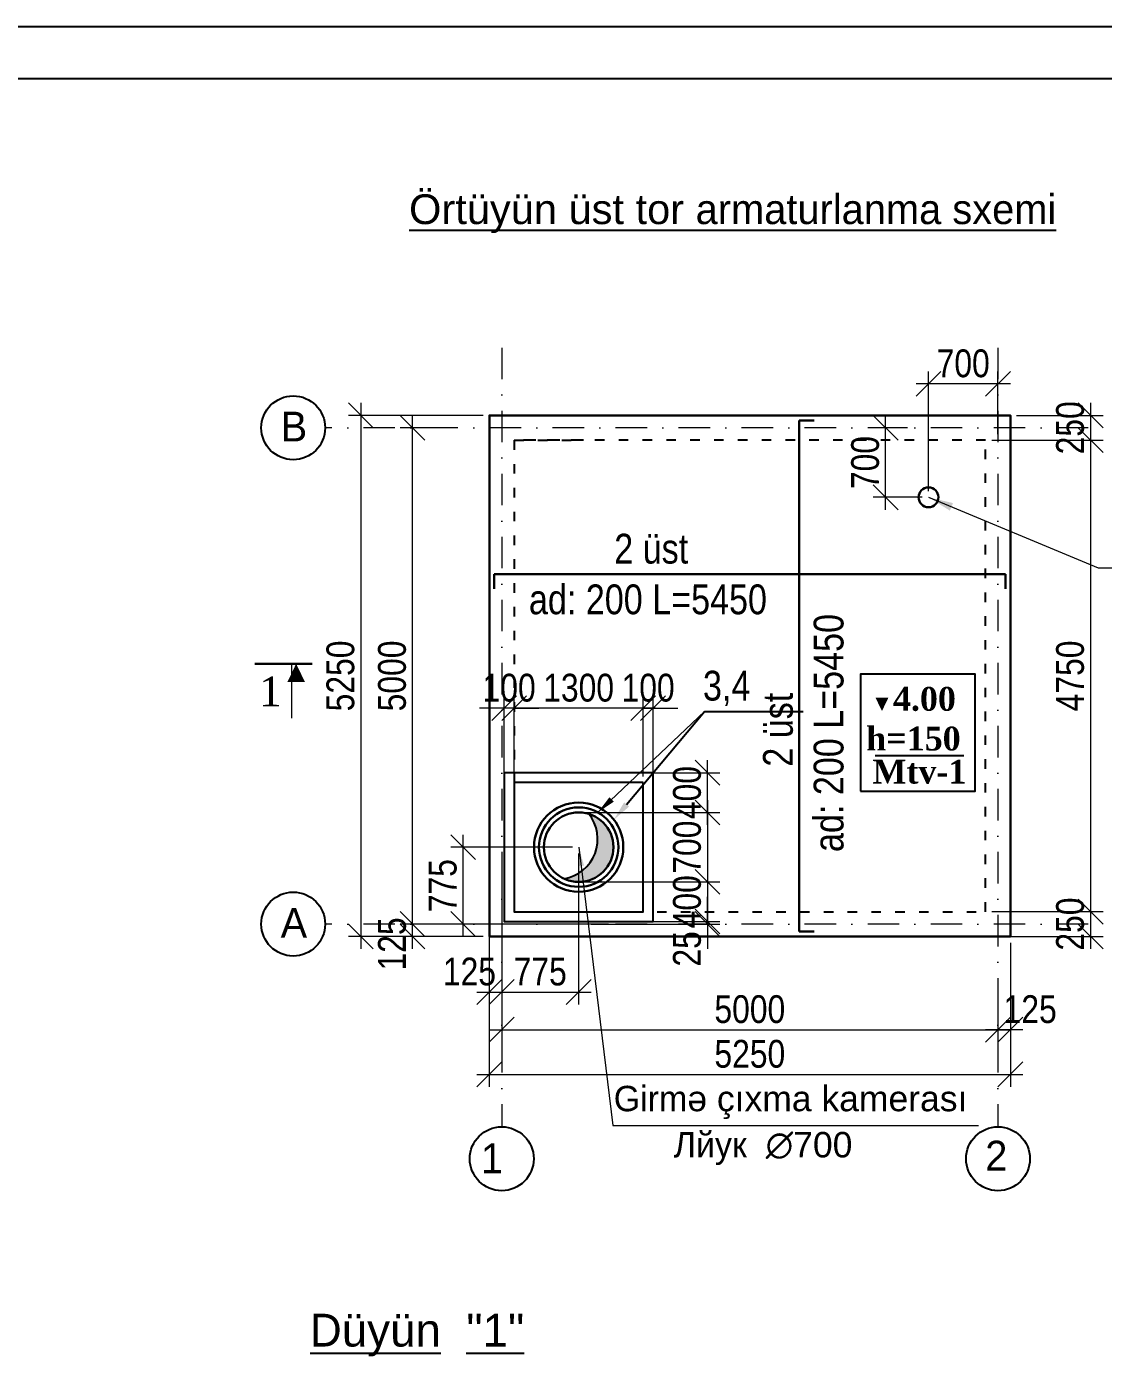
# Model space of a CAD drawing. Header units: millimetres. Extents: x 1067644 to 1117794, y -913136 to -692535.
# Drawn here: x 1090912 to 1101762, y -832038 to -818640 of the extents above; entities that cross this region are included whole.
import ezdxf
from ezdxf import colors
from ezdxf.entities.mleader import LeaderData, LeaderLine
from ezdxf.math import Vec2, Vec3

# ---------------------------------------------------------------- set-up
doc = ezdxf.new("R2010")
doc.units = ezdxf.units.MM
doc.linetypes.add('ACAD_ISO03W100', pattern=[30, 12, -18])
doc.linetypes.add('DASHDOT', pattern=[25.4, 12.7, -6.35, 0, -6.35])
doc.layers.add('Annotation - Text', color=7, linetype='Continuous')
doc.layers.add('Layer3', color=7, linetype='Continuous', lineweight=13)
doc.layers.add('РАЗМЕРЫ', color=80, linetype='Continuous', lineweight=9)
doc.styles.get("Standard").update_dxf_attribs({"font": 'a3ar(la).ttf'})
doc.styles.add('style1', font='A3TI(LA).TTF', dxfattribs={"height": 200})
doc.styles.add('style3', font='ARIAAL_.TTF', dxfattribs={"height": 300})
doc.styles.add('style6', font='ARIALN.TTF', dxfattribs={"height": 300})
doc.styles.add('Times New Roman', font='times.ttf')
doc.styles.add('yazitipi', font='ARIALN.TTF')
doc.dimstyles.new('DIM_100', dxfattribs={"dimscale": 100, "dimtxt": 250, "dimasz": 2.5, "dimexe": 1.25, "dimexo": 0.625, "dimtad": 1, "dimdec": 0, "dimtxsty": 'style1', "dimblk": 'OBLIQUE', "dimcen": 2.5, "dimdle": 1.25, "dimclrd": 251, "dimclre": 251, "dimaunit": 1, "dimadec": 3, "dimazin": 0, "dimtfac": 1, "dimtdec": 0, "dimtmove": 1, "dimatfit": 3, "dimfxl": 1.25, "dimlwd": 5, "dimlwe": 5, "dimarcsym": 0})
doc.dimstyles.new('sevda', dxfattribs={"dimscale": 100, "dimtxt": 2.8, "dimasz": 2.5, "dimexe": 1.25, "dimexo": 0.625, "dimtad": 1, "dimtxsty": 'yazitipi', "dimblk": 'OBLIQUE', "dimcen": 2.5, "dimdle": 1.25, "dimclrd": 253, "dimclre": 253, "dimclrt": 73, "dimaunit": 1, "dimadec": 3, "dimazin": 0, "dimtfac": 1, "dimtmove": 1, "dimatfit": 3, "dimfxl": 1, "dimlwd": 13, "dimlwe": 13, "dimarcsym": 0})

# ---------------------------------------------------------------- blocks, each defined once
blk = doc.blocks.new('ntnntyht')
at = {"lineweight": 25}
blk.add_line((1961564, -20955), (2003567, -20955), dxfattribs=at)
at = {"lineweight": 25, "ltscale": 15}
blk.add_line((2003045, -21477), (1963653, -21477), dxfattribs=at)
blk = doc.blocks.new('_Oblique')
at = {"color": 0, "linetype": 'ByBlock', "lineweight": -2}
blk.add_line((-0.5, -0.5), (0.5, 0.5), dxfattribs=at)
blk = doc.blocks.new('*D503')
at = {"color": 253, "lineweight": 13, "ltscale": 5, "transparency": 16777216}
for p, q in [((1095699, -828502), (1095699, -828871)), ((1100699, -828541), (1100699, -828871)), ((1095574, -828746), (1100824, -828746))]:
    blk.add_line(p, q, dxfattribs=at)
at = {"layer": 'Defpoints', "color": 0, "ltscale": 5, "transparency": 16777216}
for p in [(1095699, -828440), (1100699, -828478), (1100699, -828746)]:
    blk.add_point(p, dxfattribs=at)
at = {"color": 253, "lineweight": 13, "ltscale": 5, "transparency": 16777216, "xscale": 250, "yscale": 250, "zscale": 250, "rotation": 180}
blk.add_blockref('_Oblique', (1095699, -828746), dxfattribs=at)
at = {"color": 253, "lineweight": 13, "ltscale": 5, "transparency": 16777216, "xscale": 250, "yscale": 250, "zscale": 250}
blk.add_blockref('_Oblique', (1100699, -828746), dxfattribs=at)
at = {"color": 73, "ltscale": 5, "transparency": 16777216, "insert": (1098199, -828541), "char_height": 280, "attachment_point": 5, "style": 'yazitipi'}
blk.add_mtext('5000', dxfattribs=at)
blk = doc.blocks.new('*D504')
at = {"color": 253, "lineweight": 13, "ltscale": 15, "transparency": 16777216}
for p, q in [((1094280, -822432), (1094280, -827932)), ((1095512, -822557), (1094155, -822557)), ((1094897, -827807), (1094155, -827807))]:
    blk.add_line(p, q, dxfattribs=at)
at = {"layer": 'Defpoints', "color": 0, "ltscale": 15, "transparency": 16777216}
for p in [(1095574, -822557), (1094280, -827807), (1094960, -827807)]:
    blk.add_point(p, dxfattribs=at)
at = {"color": 253, "lineweight": 13, "ltscale": 15, "transparency": 16777216, "xscale": 250, "yscale": 250, "zscale": 250}
for p, rotation in [((1094280, -822557), 90), ((1094280, -827807), 270)]:
    blk.add_blockref('_Oblique', p, dxfattribs=dict(at, rotation=rotation))
at = {"color": 73, "ltscale": 15, "transparency": 16777216, "insert": (1094075, -825182), "char_height": 280, "attachment_point": 5, "rotation": 90, "style": 'yazitipi'}
blk.add_mtext('5250', dxfattribs=at)
blk = doc.blocks.new('*D505')
at = {"color": 253, "lineweight": 13, "ltscale": 15, "transparency": 16777216}
for p, q in [((1095574, -827491), (1095574, -828492)), ((1095699, -827870), (1095699, -828492)), ((1095449, -828367), (1095824, -828367))]:
    blk.add_line(p, q, dxfattribs=at)
at = {"layer": 'Defpoints', "color": 0, "ltscale": 15, "transparency": 16777216}
for p in [(1095574, -827428), (1095699, -827807), (1095699, -828367)]:
    blk.add_point(p, dxfattribs=at)
at = {"color": 253, "lineweight": 13, "ltscale": 15, "transparency": 16777216, "xscale": 250, "yscale": 250, "zscale": 250, "rotation": 180}
blk.add_blockref('_Oblique', (1095574, -828367), dxfattribs=at)
at = {"color": 253, "lineweight": 13, "ltscale": 15, "transparency": 16777216, "xscale": 250, "yscale": 250, "zscale": 250}
blk.add_blockref('_Oblique', (1095699, -828367), dxfattribs=at)
at = {"color": 73, "ltscale": 15, "transparency": 16777216, "insert": (1095374, -828162), "char_height": 280, "attachment_point": 5, "style": 'yazitipi'}
blk.add_mtext('125', dxfattribs=at)
blk = doc.blocks.new('*D506')
at = {"color": 253, "lineweight": 13, "ltscale": 15, "transparency": 16777216}
for p, q in [((1100824, -827870), (1100824, -828871)), ((1100699, -828289), (1100699, -828871)), ((1100949, -828746), (1100574, -828746))]:
    blk.add_line(p, q, dxfattribs=at)
at = {"layer": 'Defpoints', "color": 0, "ltscale": 15, "transparency": 16777216}
for p in [(1100824, -827807), (1100699, -828227), (1100699, -828746)]:
    blk.add_point(p, dxfattribs=at)
at = {"color": 253, "lineweight": 13, "ltscale": 15, "transparency": 16777216, "xscale": 250, "yscale": 250, "zscale": 250, "rotation": 180}
blk.add_blockref('_Oblique', (1100699, -828746), dxfattribs=at)
at = {"color": 253, "lineweight": 13, "ltscale": 15, "transparency": 16777216, "xscale": 250, "yscale": 250, "zscale": 250}
blk.add_blockref('_Oblique', (1100824, -828746), dxfattribs=at)
at = {"color": 73, "ltscale": 15, "transparency": 16777216, "insert": (1101024, -828541), "char_height": 280, "attachment_point": 5, "style": 'yazitipi'}
blk.add_mtext('125', dxfattribs=at)
blk = doc.blocks.new('*D507')
at = {"color": 253, "lineweight": 13, "ltscale": 15, "transparency": 16777216}
for p, q in [((1094800, -827932), (1094800, -827557)), ((1095512, -827682), (1094675, -827682)), ((1095512, -827807), (1094675, -827807))]:
    blk.add_line(p, q, dxfattribs=at)
at = {"layer": 'Defpoints', "color": 0, "ltscale": 15, "transparency": 16777216}
for p in [(1094800, -827682), (1095574, -827682), (1095574, -827807)]:
    blk.add_point(p, dxfattribs=at)
at = {"color": 253, "lineweight": 13, "ltscale": 15, "transparency": 16777216, "xscale": 250, "yscale": 250, "zscale": 250}
for p, rotation in [((1094800, -827682), 90), ((1094800, -827807), 270)]:
    blk.add_blockref('_Oblique', p, dxfattribs=dict(at, rotation=rotation))
at = {"color": 73, "ltscale": 15, "transparency": 16777216, "insert": (1094595, -827882), "char_height": 280, "attachment_point": 5, "rotation": 90, "style": 'yazitipi'}
blk.add_mtext('125', dxfattribs=at)
blk = doc.blocks.new('*D508')
at = {"color": 253, "lineweight": 13, "ltscale": 15, "transparency": 16777216}
for p, q in [((1100824, -828125), (1100824, -829321)), ((1095574, -828460), (1095574, -829321)), ((1095449, -829196), (1100949, -829196))]:
    blk.add_line(p, q, dxfattribs=at)
at = {"layer": 'Defpoints', "color": 0, "ltscale": 15, "transparency": 16777216}
for p in [(1100824, -828062), (1095574, -828398), (1100824, -829196)]:
    blk.add_point(p, dxfattribs=at)
at = {"color": 253, "lineweight": 13, "ltscale": 15, "transparency": 16777216, "xscale": 250, "yscale": 250, "zscale": 250, "rotation": 180}
blk.add_blockref('_Oblique', (1095574, -829196), dxfattribs=at)
at = {"color": 253, "lineweight": 13, "ltscale": 15, "transparency": 16777216, "xscale": 250, "yscale": 250, "zscale": 250}
blk.add_blockref('_Oblique', (1100824, -829196), dxfattribs=at)
at = {"color": 73, "ltscale": 15, "transparency": 16777216, "insert": (1098199, -828991), "char_height": 280, "attachment_point": 5, "style": 'yazitipi'}
blk.add_mtext('5250', dxfattribs=at)
blk = doc.blocks.new('*D509')
at = {"color": 253, "lineweight": 13, "ltscale": 15, "transparency": 16777216}
for p, q in [((1101633, -822432), (1101633, -822932)), ((1100887, -822557), (1101758, -822557)), ((1100637, -822807), (1101758, -822807))]:
    blk.add_line(p, q, dxfattribs=at)
at = {"layer": 'Defpoints', "color": 0, "ltscale": 15, "transparency": 16777216}
for p in [(1100824, -822557), (1100574, -822807), (1101633, -822807)]:
    blk.add_point(p, dxfattribs=at)
at = {"color": 253, "lineweight": 13, "ltscale": 15, "transparency": 16777216, "xscale": 250, "yscale": 250, "zscale": 250}
for p, rotation in [((1101633, -822557), 90), ((1101633, -822807), 270)]:
    blk.add_blockref('_Oblique', p, dxfattribs=dict(at, rotation=rotation))
at = {"color": 73, "ltscale": 15, "transparency": 16777216, "insert": (1101427, -822682), "char_height": 280, "attachment_point": 5, "rotation": 90, "style": 'yazitipi'}
blk.add_mtext('250', dxfattribs=at)
blk = doc.blocks.new('*D510')
at = {"color": 253, "lineweight": 13, "ltscale": 15, "transparency": 16777216}
for p, q in [((1101633, -822682), (1101633, -827682)), ((1100637, -822807), (1101758, -822807)), ((1101111, -827557), (1101758, -827557))]:
    blk.add_line(p, q, dxfattribs=at)
at = {"layer": 'Defpoints', "color": 0, "ltscale": 15, "transparency": 16777216}
for p in [(1100574, -822807), (1101048, -827557), (1101633, -827557)]:
    blk.add_point(p, dxfattribs=at)
at = {"color": 253, "lineweight": 13, "ltscale": 15, "transparency": 16777216, "xscale": 250, "yscale": 250, "zscale": 250}
for p, rotation in [((1101633, -822807), 90), ((1101633, -827557), 270)]:
    blk.add_blockref('_Oblique', p, dxfattribs=dict(at, rotation=rotation))
at = {"color": 73, "ltscale": 15, "transparency": 16777216, "insert": (1101427, -825182), "char_height": 280, "attachment_point": 5, "rotation": 90, "style": 'yazitipi'}
blk.add_mtext('4750', dxfattribs=at)
blk = doc.blocks.new('*D511')
at = {"color": 253, "lineweight": 13, "ltscale": 15, "transparency": 16777216}
for p, q in [((1101633, -827432), (1101633, -827932)), ((1100637, -827557), (1101758, -827557)), ((1100581, -827807), (1101758, -827807))]:
    blk.add_line(p, q, dxfattribs=at)
at = {"layer": 'Defpoints', "color": 0, "ltscale": 15, "transparency": 16777216}
for p in [(1100574, -827557), (1100519, -827807), (1101633, -827807)]:
    blk.add_point(p, dxfattribs=at)
at = {"color": 253, "lineweight": 13, "ltscale": 15, "transparency": 16777216, "xscale": 250, "yscale": 250, "zscale": 250}
for p, rotation in [((1101633, -827557), 90), ((1101633, -827807), 270)]:
    blk.add_blockref('_Oblique', p, dxfattribs=dict(at, rotation=rotation))
at = {"color": 73, "ltscale": 15, "transparency": 16777216, "insert": (1101427, -827682), "char_height": 280, "attachment_point": 5, "rotation": 90, "style": 'yazitipi'}
blk.add_mtext('250', dxfattribs=at)
blk = doc.blocks.new('*D512')
at = {"color": 253, "lineweight": 13, "ltscale": 15, "transparency": 16777216}
for p, q in [((1094800, -827807), (1094800, -822557)), ((1094988, -822682), (1094675, -822682)), ((1095512, -827682), (1094675, -827682))]:
    blk.add_line(p, q, dxfattribs=at)
at = {"layer": 'Defpoints', "color": 0, "ltscale": 15, "transparency": 16777216}
for p in [(1094800, -822682), (1095051, -822682), (1095574, -827682)]:
    blk.add_point(p, dxfattribs=at)
at = {"color": 253, "lineweight": 13, "ltscale": 15, "transparency": 16777216, "xscale": 250, "yscale": 250, "zscale": 250}
for p, rotation in [((1094800, -822682), 90), ((1094800, -827682), 270)]:
    blk.add_blockref('_Oblique', p, dxfattribs=dict(at, rotation=rotation))
at = {"color": 73, "ltscale": 15, "transparency": 16777216, "insert": (1094595, -825182), "char_height": 280, "attachment_point": 5, "rotation": 90, "style": 'yazitipi'}
blk.add_mtext('5000', dxfattribs=at)
blk = doc.blocks.new('*D513')
at = {"color": 253, "lineweight": 13, "ltscale": 15, "transparency": 16777216}
for p, q in [((1095699, -826970), (1095699, -828492)), ((1096474, -826970), (1096474, -828492)), ((1095574, -828367), (1096599, -828367))]:
    blk.add_line(p, q, dxfattribs=at)
at = {"layer": 'Defpoints', "color": 0, "ltscale": 15, "transparency": 16777216}
for p in [(1095699, -826907), (1096474, -826907), (1096474, -828367)]:
    blk.add_point(p, dxfattribs=at)
at = {"color": 253, "lineweight": 13, "ltscale": 15, "transparency": 16777216, "xscale": 250, "yscale": 250, "zscale": 250, "rotation": 180}
blk.add_blockref('_Oblique', (1095699, -828367), dxfattribs=at)
at = {"color": 253, "lineweight": 13, "ltscale": 15, "transparency": 16777216, "xscale": 250, "yscale": 250, "zscale": 250}
blk.add_blockref('_Oblique', (1096474, -828367), dxfattribs=at)
at = {"color": 73, "ltscale": 15, "transparency": 16777216, "insert": (1096087, -828162), "char_height": 280, "attachment_point": 5, "style": 'yazitipi'}
blk.add_mtext('775', dxfattribs=at)
blk = doc.blocks.new('*D514')
at = {"color": 253, "lineweight": 13, "ltscale": 15, "transparency": 16777216}
for p, q in [((1095311, -827807), (1095311, -826782)), ((1096412, -826907), (1095186, -826907)), ((1096774, -827682), (1095186, -827682))]:
    blk.add_line(p, q, dxfattribs=at)
at = {"layer": 'Defpoints', "color": 0, "ltscale": 15, "transparency": 16777216}
for p in [(1095311, -826907), (1096474, -826907), (1096836, -827682)]:
    blk.add_point(p, dxfattribs=at)
at = {"color": 253, "lineweight": 13, "ltscale": 15, "transparency": 16777216, "xscale": 250, "yscale": 250, "zscale": 250}
for p, rotation in [((1095311, -826907), 90), ((1095311, -827682), 270)]:
    blk.add_blockref('_Oblique', p, dxfattribs=dict(at, rotation=rotation))
at = {"color": 73, "ltscale": 15, "transparency": 16777216, "insert": (1095106, -827295), "char_height": 280, "attachment_point": 5, "rotation": 90, "style": 'yazitipi'}
blk.add_mtext('775', dxfattribs=at)
blk = doc.blocks.new('*D515')
at = {"color": 253, "lineweight": 13, "ltscale": 15, "transparency": 16777216}
for p, q in [((1097772, -826432), (1097772, -827382)), ((1096534, -826557), (1097897, -826557)), ((1096534, -827257), (1097897, -827257))]:
    blk.add_line(p, q, dxfattribs=at)
at = {"layer": 'Defpoints', "color": 0, "ltscale": 15, "transparency": 16777216}
for p in [(1096471, -826557), (1096471, -827257), (1097772, -827257)]:
    blk.add_point(p, dxfattribs=at)
at = {"color": 253, "lineweight": 13, "ltscale": 15, "transparency": 16777216, "xscale": 250, "yscale": 250, "zscale": 250}
for p, rotation in [((1097772, -826557), 90), ((1097772, -827257), 270)]:
    blk.add_blockref('_Oblique', p, dxfattribs=dict(at, rotation=rotation))
at = {"color": 73, "ltscale": 15, "transparency": 16777216, "insert": (1097567, -826907), "char_height": 280, "attachment_point": 5, "rotation": 90, "style": 'yazitipi'}
blk.add_mtext('700', dxfattribs=at)
blk = doc.blocks.new('*D516')
at = {"color": 253, "lineweight": 13, "ltscale": 15, "transparency": 16777216}
for p, q in [((1097772, -826682), (1097772, -826032)), ((1096537, -826157), (1097897, -826157)), ((1096534, -826557), (1097897, -826557))]:
    blk.add_line(p, q, dxfattribs=at)
at = {"layer": 'Defpoints', "color": 0, "ltscale": 15, "transparency": 16777216}
for p in [(1096474, -826157), (1097772, -826157), (1096471, -826557)]:
    blk.add_point(p, dxfattribs=at)
at = {"color": 253, "lineweight": 13, "ltscale": 15, "transparency": 16777216, "xscale": 250, "yscale": 250, "zscale": 250}
for p, rotation in [((1097772, -826157), 90), ((1097772, -826557), 270)]:
    blk.add_blockref('_Oblique', p, dxfattribs=dict(at, rotation=rotation))
at = {"color": 73, "ltscale": 15, "transparency": 16777216, "insert": (1097567, -826357), "char_height": 280, "attachment_point": 5, "rotation": 90, "style": 'yazitipi'}
blk.add_mtext('400', dxfattribs=at)
blk = doc.blocks.new('*D517')
at = {"color": 253, "lineweight": 13, "ltscale": 15, "transparency": 16777216}
for p, q in [((1097772, -827132), (1097772, -827782)), ((1096534, -827257), (1097897, -827257)), ((1096534, -827657), (1097897, -827657))]:
    blk.add_line(p, q, dxfattribs=at)
at = {"layer": 'Defpoints', "color": 0, "ltscale": 15, "transparency": 16777216}
for p in [(1096471, -827257), (1096471, -827657), (1097772, -827657)]:
    blk.add_point(p, dxfattribs=at)
at = {"color": 253, "lineweight": 13, "ltscale": 15, "transparency": 16777216, "xscale": 250, "yscale": 250, "zscale": 250}
for p, rotation in [((1097772, -827257), 90), ((1097772, -827657), 270)]:
    blk.add_blockref('_Oblique', p, dxfattribs=dict(at, rotation=rotation))
at = {"color": 73, "ltscale": 15, "transparency": 16777216, "insert": (1097567, -827457), "char_height": 280, "attachment_point": 5, "rotation": 90, "style": 'yazitipi'}
blk.add_mtext('400', dxfattribs=at)
blk = doc.blocks.new('*D518')
at = {"color": 253, "lineweight": 13, "ltscale": 15, "transparency": 16777216}
for p, q in [((1095824, -826195), (1095824, -825382)), ((1097124, -826195), (1097124, -825382)), ((1097249, -825507), (1095699, -825507))]:
    blk.add_line(p, q, dxfattribs=at)
at = {"layer": 'Defpoints', "color": 0, "ltscale": 15, "transparency": 16777216}
for p in [(1095824, -825507), (1095824, -826257), (1097124, -826257)]:
    blk.add_point(p, dxfattribs=at)
at = {"color": 253, "lineweight": 13, "ltscale": 15, "transparency": 16777216, "xscale": 250, "yscale": 250, "zscale": 250, "rotation": 180}
blk.add_blockref('_Oblique', (1095824, -825507), dxfattribs=at)
at = {"color": 253, "lineweight": 13, "ltscale": 15, "transparency": 16777216, "xscale": 250, "yscale": 250, "zscale": 250}
blk.add_blockref('_Oblique', (1097124, -825507), dxfattribs=at)
at = {"color": 73, "ltscale": 15, "transparency": 16777216, "insert": (1096474, -825302), "char_height": 280, "attachment_point": 5, "style": 'yazitipi'}
blk.add_mtext('1300', dxfattribs=at)
blk = doc.blocks.new('*D519')
at = {"color": 253, "lineweight": 13, "ltscale": 15, "transparency": 16777216}
for p, q in [((1097124, -826195), (1097124, -825382)), ((1097224, -826195), (1097224, -825382)), ((1097124, -825507), (1096874, -825507)), ((1097124, -825507), (1097224, -825507)), ((1097224, -825507), (1097474, -825507))]:
    blk.add_line(p, q, dxfattribs=at)
at = {"layer": 'Defpoints', "color": 0, "ltscale": 15, "transparency": 16777216}
for p in [(1097224, -825507), (1097124, -826257), (1097224, -826257)]:
    blk.add_point(p, dxfattribs=at)
at = {"color": 253, "lineweight": 13, "ltscale": 15, "transparency": 16777216, "xscale": 250, "yscale": 250, "zscale": 250}
blk.add_blockref('_Oblique', (1097124, -825507), dxfattribs=at)
at = {"color": 253, "lineweight": 13, "ltscale": 15, "transparency": 16777216, "xscale": 250, "yscale": 250, "zscale": 250, "rotation": 180}
blk.add_blockref('_Oblique', (1097224, -825507), dxfattribs=at)
at = {"color": 73, "ltscale": 15, "transparency": 16777216, "insert": (1097174, -825302), "char_height": 280, "attachment_point": 5, "style": 'yazitipi'}
blk.add_mtext('100', dxfattribs=at)
blk = doc.blocks.new('*D520')
at = {"color": 253, "lineweight": 13, "ltscale": 15, "transparency": 16777216}
for p, q in [((1095724, -826195), (1095724, -825382)), ((1095824, -826195), (1095824, -825382)), ((1095724, -825507), (1095474, -825507)), ((1095824, -825507), (1095724, -825507)), ((1095824, -825507), (1096074, -825507))]:
    blk.add_line(p, q, dxfattribs=at)
at = {"layer": 'Defpoints', "color": 0, "ltscale": 15, "transparency": 16777216}
for p in [(1095724, -825507), (1095724, -826257), (1095824, -826257)]:
    blk.add_point(p, dxfattribs=at)
at = {"color": 253, "lineweight": 13, "ltscale": 15, "transparency": 16777216, "xscale": 250, "yscale": 250, "zscale": 250}
blk.add_blockref('_Oblique', (1095724, -825507), dxfattribs=at)
at = {"color": 253, "lineweight": 13, "ltscale": 15, "transparency": 16777216, "xscale": 250, "yscale": 250, "zscale": 250, "rotation": 180}
blk.add_blockref('_Oblique', (1095824, -825507), dxfattribs=at)
at = {"color": 73, "ltscale": 15, "transparency": 16777216, "insert": (1095774, -825302), "char_height": 280, "attachment_point": 5, "style": 'yazitipi'}
blk.add_mtext('100', dxfattribs=at)
blk = doc.blocks.new('*D521')
at = {"color": 253, "lineweight": 13, "ltscale": 15, "transparency": 16777216}
for p, q in [((1097772, -827657), (1097772, -827407)), ((1096599, -827657), (1097897, -827657)), ((1096599, -827682), (1097897, -827682)), ((1097772, -827682), (1097772, -827657)), ((1097772, -827682), (1097772, -827932))]:
    blk.add_line(p, q, dxfattribs=at)
at = {"layer": 'Defpoints', "color": 0, "ltscale": 15, "transparency": 16777216}
for p in [(1096536, -827657), (1096536, -827682), (1097772, -827657)]:
    blk.add_point(p, dxfattribs=at)
at = {"color": 253, "lineweight": 13, "ltscale": 15, "transparency": 16777216, "xscale": 250, "yscale": 250, "zscale": 250}
for p, rotation in [((1097772, -827657), 270), ((1097772, -827682), 90)]:
    blk.add_blockref('_Oblique', p, dxfattribs=dict(at, rotation=rotation))
at = {"color": 73, "ltscale": 15, "transparency": 16777216, "insert": (1097567, -827932), "char_height": 280, "attachment_point": 5, "rotation": 90, "style": 'yazitipi'}
blk.add_mtext('25', dxfattribs=at)
blk = doc.blocks.new('*D522')
at = {"color": 253, "lineweight": 13, "ltscale": 15, "transparency": 16777216}
for p, q in [((1099999, -823320), (1099999, -822114)), ((1100699, -822745), (1100699, -822114)), ((1100824, -822239), (1099874, -822239))]:
    blk.add_line(p, q, dxfattribs=at)
at = {"layer": 'Defpoints', "color": 0, "ltscale": 15, "transparency": 16777216}
for p in [(1099999, -822239), (1100699, -822807), (1099999, -823382)]:
    blk.add_point(p, dxfattribs=at)
at = {"color": 253, "lineweight": 13, "ltscale": 15, "transparency": 16777216, "xscale": 250, "yscale": 250, "zscale": 250, "rotation": 180}
blk.add_blockref('_Oblique', (1099999, -822239), dxfattribs=at)
at = {"color": 253, "lineweight": 13, "ltscale": 15, "transparency": 16777216, "xscale": 250, "yscale": 250, "zscale": 250}
blk.add_blockref('_Oblique', (1100699, -822239), dxfattribs=at)
at = {"color": 73, "ltscale": 15, "transparency": 16777216, "insert": (1100349, -822034), "char_height": 280, "attachment_point": 5, "style": 'yazitipi'}
blk.add_mtext('700', dxfattribs=at)
blk = doc.blocks.new('*D523')
at = {"color": 253, "lineweight": 13, "ltscale": 15, "transparency": 16777216}
for p, q in [((1099567, -823507), (1099567, -822557)), ((1099787, -822682), (1099442, -822682)), ((1099937, -823382), (1099442, -823382))]:
    blk.add_line(p, q, dxfattribs=at)
at = {"layer": 'Defpoints', "color": 0, "ltscale": 15, "transparency": 16777216}
for p in [(1099567, -822682), (1099849, -822682), (1099999, -823382)]:
    blk.add_point(p, dxfattribs=at)
at = {"color": 253, "lineweight": 13, "ltscale": 15, "transparency": 16777216, "xscale": 250, "yscale": 250, "zscale": 250}
for p, rotation in [((1099567, -822682), 90), ((1099567, -823382), 270)]:
    blk.add_blockref('_Oblique', p, dxfattribs=dict(at, rotation=rotation))
at = {"color": 73, "ltscale": 15, "transparency": 16777216, "insert": (1099362, -823032), "char_height": 280, "attachment_point": 5, "rotation": 90, "style": 'yazitipi'}
blk.add_mtext('700', dxfattribs=at)

msp = doc.modelspace()

# ---------------------------------------------------------------- hatches: boundary and pattern name
at = {"ltscale": 15}
h = msp.add_hatch(color=256, dxfattribs=at)
h.dxf.hatch_style = 1
h.paths.add_polyline_path([(1096328.33, -827225.139, 0.546744392), (1096824.415, -826907.084, 0.329002448), (1096577.648, -826572.654, -0.570771209)])

# ---------------------------------------------------------------- linework, layer by layer
at = {"linetype": 'DASHDOT', "lineweight": 15, "ltscale": 25}
for p, q in [((1095699.415, -821874.644), (1095699.415, -829724.821)), ((1100699.415, -821874.644), (1100699.415, -829724.821)), ((1101609.38, -822682.084), (1093919.979, -822682.084)), ((1101609.38, -827682.084), (1093919.979, -827682.084))]:
    msp.add_line(p, q, dxfattribs=at)
at = {"color": 2, "lineweight": 30, "ltscale": 15}
for p, q in [((1098697.771, -822607.084), (1098847.771, -822607.084)), ((1098697.771, -822607.084), (1098697.771, -827757.084)), ((1095624.415, -824155.008), (1095624.415, -824305.008)), ((1095624.415, -824155.008), (1100774.415, -824155.008)), ((1100774.415, -824155.008), (1100774.415, -824305.008)), ((1098697.771, -827757.084), (1098847.771, -827757.084))]:
    msp.add_line(p, q, dxfattribs=at)
at = {"lineweight": 30, "ltscale": 15}
msp.add_lwpolyline([(1095574.415, -827807.084), (1100824.415, -827807.084), (1100824.415, -822557.084), (1095574.415, -822557.084)], close=True, dxfattribs=at)
at = {"color": 71, "linetype": 'ACAD_ISO03W100', "lineweight": 25, "ltscale": 8}
msp.add_lwpolyline([(1095824.415, -822807.084), (1095824.415, -827557.084), (1100574.415, -827557.084), (1100574.415, -822807.084), (1095824.415, -822807.084), (1095824.415, -822807.084), (1096524.415, -822807.084), (1095824.415, -822807.084), (1095824.415, -822807.084)], dxfattribs=at)
at = {"ltscale": 15}
msp.add_lwpolyline([(1099313.775, -826343.34), (1100470.748, -826343.34), (1100470.748, -825162.774), (1099313.775, -825162.774)], close=True, dxfattribs=at)
at = {"color": 71, "lineweight": 25, "ltscale": 8}
for points in [[(1097224.415, -826157.084), (1095724.415, -826157.084), (1095724.415, -827657.084), (1097224.415, -827657.084)], [(1097124.415, -826257.084), (1095824.415, -826257.084), (1095824.415, -827557.084), (1097124.415, -827557.084)]]:
    msp.add_lwpolyline(points, close=True, dxfattribs=at)
at = {"ltscale": 2}
for centre in [(1093598.253, -822682.084), (1093598.253, -827682.084), (1095699.415, -830046.547), (1100699.415, -830046.547)]:
    msp.add_circle(centre, 321.726, dxfattribs=at)
at = {"lineweight": 30, "ltscale": 15}
for centre, radius in [((1099999.415, -823382.084), 100), ((1096474.415, -826907.084), 450), ((1096474.415, -826907.084), 400), ((1096474.415, -826907.084), 350)]:
    msp.add_circle(centre, radius, dxfattribs=at)
at = {"ltscale": 15}
msp.add_arc((1096260.303, -826825.271), 405.614, 279.6549322, 38.5208535, dxfattribs=at)
at = {"layer": 'Annotation - Text', "color": 7, "lineweight": 30, "ltscale": 20}
msp.add_line((1093790.121, -825058.757), (1093211.47, -825058.757), dxfattribs=at)
at = {"layer": 'Annotation - Text', "color": 7, "lineweight": 13, "ltscale": 20}
msp.add_line((1093583.037, -825608.801), (1093583.037, -825058.757), dxfattribs=at)
at = {"layer": 'РАЗМЕРЫ', "color": 0, "linetype": 'ByBlock', "lineweight": -2}
msp.add_lwpolyline([(1099460.603, -825981.897), (1100354.746, -825981.897)], dxfattribs=at)

# ---------------------------------------------------------------- block references
at = {"color": 3, "xscale": 1.004925508461463, "yscale": 1.004925508461463, "zscale": 1.004925508461463}
msp.add_blockref('ntnntyht', (-895641.897, -797581.729), dxfattribs=at)

# ---------------------------------------------------------------- texts
at = {"ltscale": 2, "char_height": 300, "style": 'style3'}
for s, insert, width, attachment_point in [('B', (1093738.895, -822819.754), 385.54194, 9), ('A', (1093738.895, -827820.489), 341.16034, 9), ('2', (1100794.064, -829865.162), 6406.56045, 3), ('1', (1095712.56, -829891.835), 6406.56045, 3)]:
    msp.add_mtext(s, dxfattribs=dict(at, insert=insert, width=width, attachment_point=attachment_point))
at = {"color": 2, "linetype": 'ByBlock', "lineweight": 40, "char_height": 300, "attachment_point": 5, "style": 'style6'}
for s, insert in [('\\A1;       {\\fArial Narrow|b0|i0|c238|p34;2} {\\fArial Narrow|b0|i0|c238|p34;üst}', (1096870.99, -823901.858)), ('\\A1;аd: {\\fArial Narrow|b0|i0|c238|p34;20}0{\\fArial Narrow|b0|i0|c238|p34; L=5450}', (1097172.378, -824412.461))]:
    msp.add_mtext(s, dxfattribs=dict(at, insert=insert))
at = {"color": 2, "linetype": 'ByBlock', "lineweight": 40, "char_height": 300, "attachment_point": 5, "rotation": 90, "style": 'style6'}
for s, insert in [('\\A1;аd: {\\fArial Narrow|b0|i0|c238|p34;20}0{\\fArial Narrow|b0|i0|c238|p34; L=5450}', (1098994.495, -825756.945)), ('\\A1;       {\\fArial Narrow|b0|i0|c238|p34;2} {\\fArial Narrow|b0|i0|c238|p34;üst}', (1098483.891, -826058.332))]:
    msp.add_mtext(s, dxfattribs=dict(at, insert=insert))
at = {"color": 0, "lineweight": 30, "ltscale": 20, "insert": (1093254.988, -825487.092), "char_height": 300, "attachment_point": 7}
msp.add_mtext('{\\fTimes New Roman|b0|i0|c0|p18;1}', dxfattribs=at)
at = {"ltscale": 100, "char_height": 256, "attachment_point": 7, "style": 'style3'}
for s, insert, width in [('Girm{\\fArial|b0|i0|c238|p34;ə çıxma kamerası} {\\L   }', (1096827.841, -829646.717), 3674.64112), ('Лйук  {\\A1;\\fArial|b0|i0|c0|p34;∅\\fArial (Azeri Lat)|b0|i0|c204|p34;700} {\\L   }', (1097431.934, -830109.94), 3070.54798)]:
    msp.add_mtext(s, dxfattribs=dict(at, insert=insert, width=width))
at = {"layer": 'Annotation - Text', "lineweight": 13, "ltscale": 20, "insert": (1093478.119, -825279.92), "char_height": 200, "attachment_point": 3, "rotation": 180, "style": 'Times New Roman'}
msp.add_mtext_dynamic_manual_height_columns('{\\fArial|b0|i0|c204|p34;\\H1.0833x;▼}', width=1371.9513, gutter_width=12.5, heights=[0], dxfattribs=at)
at = {"layer": 'Layer3', "color": 0, "lineweight": 25, "char_height": 520, "attachment_point": 1}
for s, insert, width in [('       {\\fArial|b0|i0|c238|p34;\\H0.5769x;\\LÖrtüyün üst tor \\fA3 Arial AzLat|b0|i0|c204|p34;armaturlanma sxemi\\fArial|b0|i0|c238|p34; \\fA3 Arial AzLat|b0|i0|c204|p34;\\l \\H1.083x; }', (1093413.035, -820329.424), 9152.51531), ('\\pxqc;{\\H0.63462x;\\LD\\fArial|b0|i0|c238|p34;üyün  "1"}', (1091135.259, -831608.335), 7423.62436)]:
    msp.add_mtext(s, dxfattribs=dict(at, insert=insert, width=width))
at = {"layer": 'РАЗМЕРЫ', "color": 0, "lineweight": 15, "char_height": 240, "attachment_point": 8}
for s, insert in [('{\\fArial|b0|i0|c162|p34;\\H0.66667x;▼\\fTimes New Roman|b1|i0|c238|p18;\\H1.5x;\\C7;4.00\\Ph=150}', (1099847.569, -825936.472)), ('{\\fTimes New Roman|b1|i0|c238|p18;\\C7;Mtv-1}', (1099908.475, -826269.897))]:
    msp.add_mtext(s, dxfattribs=dict(at, insert=insert))

# ---------------------------------------------------------------- dimensions: what is measured, and where the dimension line sits
at = {"ltscale": 15}
for base, p1, p2, picture, middle in [((1099999.415, -822238.994), (1100699.415, -822807.084), (1099999.415, -823382.084), '*D522', (1100349.415, -822033.533)), ((1100824.415, -829196.061), (1095574.415, -828397.64), (1100824.415, -828062.226), '*D508', (1098199.415, -828990.601))]:
    dim = msp.add_linear_dim(base=base, p1=p1, p2=p2, dimstyle='sevda', dxfattribs=at)
    dim.commit()
    dim.dimension.update_dxf_attribs({"geometry": picture, "text_midpoint": middle})
for base, p1, p2, angle, picture, middle in [((1101632.617, -822807.084), (1100824.415, -822557.084), (1100574.415, -822807.084), 90, '*D509', (1101632.617, -822682.084)), ((1095724.415, -825507.004), (1095824.415, -826257.084), (1095724.415, -826257.084), 180, '*D520', (1095774.415, -825507.004)), ((1097224.415, -825507.004), (1097124.415, -826257.084), (1097224.415, -826257.084), 180, '*D519', (1097174.415, -825507.004)), ((1097772.052, -826157.084), (1096471.324, -826557.084), (1096474.415, -826157.084), 270, '*D516', (1097772.052, -826357.084)), ((1097772.052, -827257.084), (1096471.324, -826557.084), (1096471.324, -827257.084), 270, '*D515', (1097772.052, -826907.084)), ((1095310.54, -826907.084), (1096836.228, -827682.084), (1096474.415, -826907.084), 270, '*D514', (1095310.54, -827294.584)), ((1097772.052, -827657.084), (1096471.324, -827257.084), (1096471.324, -827657.084), 270, '*D517', (1097772.052, -827457.084)), ((1097772.052, -827657.084), (1096536.23, -827682.084), (1096536.23, -827657.084), 270, '*D521', (1097772.052, -827932.084)), ((1101632.617, -827807.084), (1100574.415, -827557.084), (1100518.859, -827807.084), 270, '*D511', (1101632.617, -827682.084)), ((1094799.998, -827682.084), (1095574.415, -827807.084), (1095574.415, -827682.084), 90, '*D507', (1094799.998, -827882.084)), ((1100699.415, -828746.061), (1100824.415, -827807.084), (1100699.415, -828226.735), 180, '*D506', (1101024.415, -828746.061))]:
    dim = msp.add_linear_dim(base=base, p1=p1, p2=p2, angle=angle, dimstyle='sevda', dxfattribs=at)
    dim.commit()
    dim.dimension.update_dxf_attribs({"geometry": picture, "text_midpoint": middle, "dimtype": 160})
for base, p1, p2, angle, picture, middle in [((1094279.998, -827807.084), (1095574.415, -822557.084), (1094959.998, -827807.084), 270, '*D504', (1094074.537, -825182.084)), ((1094799.998, -822682.084), (1095574.415, -827682.084), (1095050.748, -822682.084), 270, '*D512', (1094594.537, -825182.084)), ((1099567.439, -822682.084), (1099999.415, -823382.084), (1099849.415, -822682.084), 90, '*D523', (1099361.979, -823032.084)), ((1101632.617, -827557.084), (1100574.415, -822807.084), (1101048.1, -827557.084), 90, '*D510', (1101427.156, -825182.084)), ((1095824.415, -825507.004), (1097124.415, -826257.084), (1095824.415, -826257.084), 180, '*D518', (1096474.415, -825301.544))]:
    dim = msp.add_linear_dim(base=base, p1=p1, p2=p2, angle=angle, dimstyle='sevda', dxfattribs=at)
    dim.commit()
    dim.dimension.update_dxf_attribs({"geometry": picture, "text_midpoint": middle})
for base, p1, p2, picture, middle in [((1096474.415, -828367.3), (1095699.415, -826907.084), (1096474.415, -826907.084), '*D513', (1096086.915, -828367.3)), ((1095699.415, -828367.3), (1095574.415, -827428.322), (1095699.415, -827807.084), '*D505', (1095374.415, -828367.3))]:
    dim = msp.add_linear_dim(base=base, p1=p1, p2=p2, dimstyle='sevda', dxfattribs=at)
    dim.commit()
    dim.dimension.update_dxf_attribs({"geometry": picture, "text_midpoint": middle, "dimtype": 160})
at = {"ltscale": 5}
dim = msp.add_linear_dim(base=(1100699.415, -828746.061), p1=(1095699.415, -828439.523), p2=(1100699.415, -828478.475), dimstyle='sevda', dxfattribs=at)
dim.commit()
dim.dimension.update_dxf_attribs({"geometry": '*D503', "text_midpoint": (1098199.415, -828540.601)})

# ---------------------------------------------------------------- leaders
msp.add_leader([(1099999.415, -823382.084), (1101708.855, -824094.088), (1105130.328, -824094.088)], dimstyle='DIM_100', override={"dimgap": 0.625, "dimtad": 0}, dxfattribs=at)
at = {"color": 13, "linetype": 'ByBlock', "lineweight": 9}
for points, override in [([(1096668.064, -826557.084), (1097741.912, -825540.04)], {"dimasz": 1.9, "dimgap": 0.625, "dimtad": 0}), ([(1096474.415, -826907.084), (1096820.115, -829711.829), (1100502.482, -829711.829)], {"dimasz": 1.9, "dimtad": 0})]:
    msp.add_leader(points, dimstyle='sevda', override=override, dxfattribs=at)
ml = msp.add_multileader_mtext('Standard', dxfattribs=at)
ml.set_content('{\\fArial Narrow|b0|i0|c238|p34;\\H0.85714x;\\C256;3,4\\H1.1667x;   }', color=3, style='style6')
ml.set_leader_properties()
ml.build(insert=Vec2(0, 0))
ml.multileader.update_dxf_attribs({"text_left_attachment_type": 6, "text_right_attachment_type": 6, "dogleg_length": 0.36, "arrow_head_size": 200})
ctx = ml.context
ctx.base_point, ctx.char_height, ctx.arrow_head_size, ctx.landing_gap_size, ctx.plane_origin = Vec3(1097742.272, -825540.04), 350, 200, 0.15, Vec3(1104641.241, -830082.465)
ctx.left_attachment, ctx.right_attachment, ctx.text_align_type = 6, 6, 1
notes = []
notes.append((ctx, [(1, (1, 1, 0), (1097741.912, -825540.04), (1, 0), 0.36, [(0, [(1096829.32, -826630.421)], 0, [])])]))
ctx.mtext.insert, ctx.mtext.alignment, ctx.mtext.flow_direction = Vec3(1097965.989, -825130.041), 2, 5
for ctx, leaders in notes:
    for number, flags, end, landing, length, lines in leaders:
        leader = LeaderData()
        leader.index, (leader.has_last_leader_line, leader.has_dogleg_vector, leader.attachment_direction) = number, flags
        leader.last_leader_point, leader.dogleg_vector, leader.dogleg_length = Vec3(end), Vec3(landing), length
        for number, points, colour, breaks in lines:
            line = LeaderLine()
            line.index, line.vertices, line.color, line.breaks = number, Vec3.list(points), colors.encode_raw_color(colour), breaks
            leader.lines.append(line)
        ctx.leaders.append(leader)

doc.saveas('drawing.dxf')
